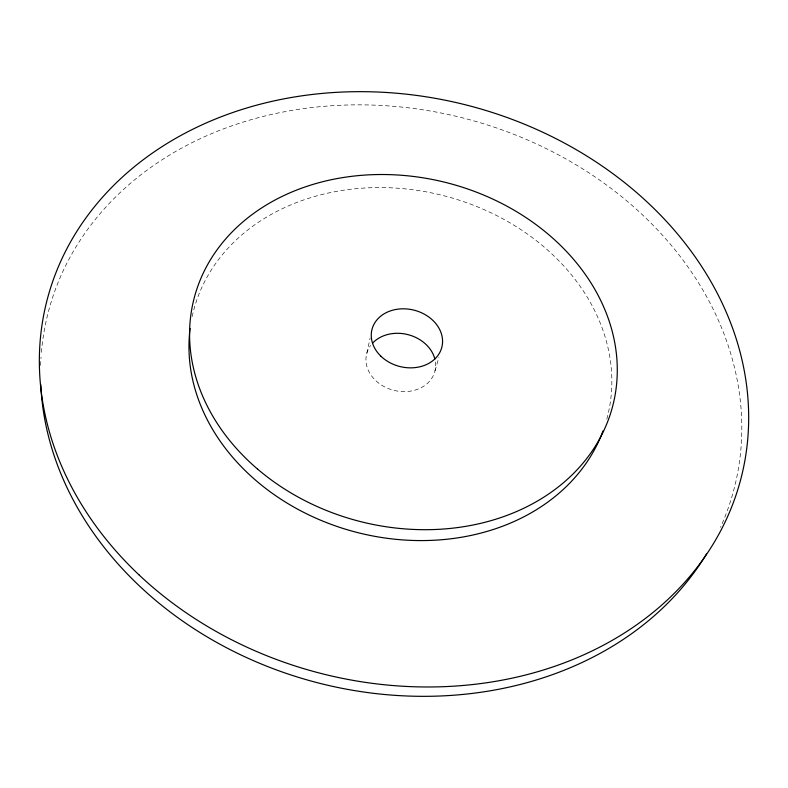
<?xml version="1.0" encoding="UTF-8"?>
<svg xmlns="http://www.w3.org/2000/svg" width="788" height="788" viewBox="0 0 788 788"><rect width="100%" height="100%" fill="white"/><g stroke="black" fill="none" stroke-linecap="round" stroke-linejoin="round"><path stroke-width="0.59" stroke-dasharray="3.94 2.96" d="M366.804 353.29L370.094 338.21M435.006 370.882L438.955 357.2M192.154 316.569A213.627 173.852 14.2 0 1 442.748 195.454A213.627 173.852 14.2 0 1 606.317 420.851M41.39 352.364A354.098 291.609 14.2 0 1 464.477 118.348A354.098 291.609 14.2 0 1 720.528 527.32M40.631 365.474A354.098 291.609 14.2 0 1 41.035 357.131M435.449 361.988A35.224 28.742 14.2 0 1 393.645 390.296A35.224 28.742 14.2 0 1 370.675 345.41"/><path stroke-width="1.18" d="M602.968 431.026A213.627 173.852 14.2 0 1 358.875 532.905A213.627 173.852 14.2 0 1 190.115 328.507M706.501 553.984A354.098 291.609 14.2 0 1 319.11 683.157A354.098 291.609 14.2 0 1 40.769 384.652M372.527 343.184A35.224 28.742 14.2 0 1 407.908 334.614A35.224 28.742 14.2 0 1 434.868 359.042M257.568 469.077A216.119 174.838 14.2 0 0 611.803 409.346A216.119 174.838 14.2 0 0 340.918 177.891A216.119 174.838 14.2 0 0 257.568 469.077M139.279 575.132A358.235 293.353 14.2 0 0 735.096 497.799A358.235 293.353 14.2 0 0 307.655 95.033A358.235 293.353 14.2 0 0 139.279 575.132M380.85 356.156A36.041 29.058 14.2 0 0 441.024 349.793A36.041 29.058 14.2 0 0 398.866 309.034A36.041 29.058 14.2 0 0 380.85 356.156"/></g></svg>
